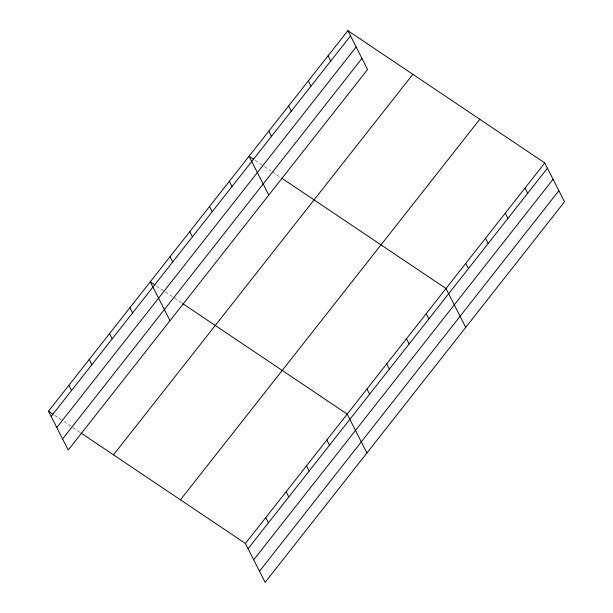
<?xml version="1.0" encoding="UTF-8"?>
<svg xmlns="http://www.w3.org/2000/svg" width="613" height="613" viewBox="0 0 613 613"><rect width="100%" height="100%" fill="white"/><g stroke="black" fill="none" stroke-linecap="round" stroke-linejoin="round"><path stroke-width="0.46" stroke-dasharray="3.06 2.3" d="M255.261 160.391L263.774 166.108M264.548 166.629L270.731 170.782M272.279 171.824L280.792 177.54M156.468 285.972L173.494 297.405M174.268 297.926L181.226 302.6M54.687 415.353L63.2 421.07M63.974 421.591L80.219 432.51"/><path stroke-width="0.92" d="M347.862 30.65L367.578 69.514L68.219 450.065L48.504 411.2L347.862 30.65L544.781 162.935L564.496 201.8L265.138 582.35L245.422 543.486L80.993 433.023M51.155 416.434L350.513 35.883M56.787 427.529L356.145 46.979M62.587 438.962L361.946 58.419M113.482 454.854L412.848 74.303M180.437 499.833L479.803 119.282M245.422 543.486L544.781 162.935M248.073 548.719L547.44 168.169M253.705 559.815L553.072 179.272M259.506 571.255L558.872 190.704M253.713 159.349L249.07 156.231L268.785 195.095M281.566 178.061L445.996 288.516L465.711 327.38M154.928 284.93L150.285 281.811L170 320.676M182.774 303.642L347.203 414.097L366.919 452.961M48.504 411.2L53.139 414.319M525.027 188.053L527.678 193.287M505.265 213.171L507.924 218.404M485.511 238.288L488.163 243.522M465.75 263.406L468.409 268.64M328.101 55.768L330.759 61.001M308.347 80.885L310.998 86.119M426.234 313.634L428.893 318.867M288.585 105.995L291.244 111.229M406.48 338.751L409.132 343.985M268.831 131.113L271.482 136.347M386.719 363.869L389.378 369.103M366.965 388.987L369.616 394.22M229.316 181.348L231.967 186.582M209.554 206.466L212.213 211.7M326.852 439.981L329.503 445.214M189.8 231.576L192.451 236.81M306.492 465.857L309.144 471.09M170.039 256.694L172.697 261.927M286.133 491.733L288.792 496.967M265.781 517.61L268.433 522.843M129.925 307.688L132.584 312.921M109.566 333.564L112.225 338.797M89.214 359.448L91.866 364.674M68.855 385.324L71.514 390.558"/></g></svg>
